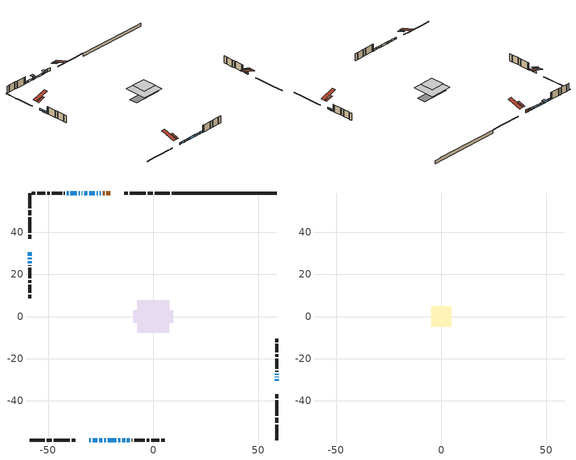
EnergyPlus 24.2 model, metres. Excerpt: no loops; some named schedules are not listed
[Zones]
conditioned space
 floor outside (Floor1 construction): -1.98,-1.98 -1.98,1.98 1.98,1.98 1.98,-1.98 z0.13
 floor outside (Floor2 construction): -0.96,-0.96 -0.96,0.96 0.96,0.96 0.96,-0.96 z0.13
 floor adiabatic (AdiabaticFloorConstruction): -7.62,-7.62 -7.62,7.62 7.62,7.62 7.62,-7.62 z2.57
 floor foundation (Slab1 construction): -9.57,-2.93 -9.57,2.93 9.57,2.93 9.57,-2.93 z-2.13
 wall outside (RimJoist1 construction): 7.85,58.76 0.67,58.76 / -58.76,-58.76 -51.59,-58.76 / -58.76,58.76 -58.76,51.59 / 58.76,-58.76 58.76,-51.59 z0.13:0.43
 wall outside (RimJoist2 construction): -0.26,58.76 -2.65,58.76 / -50.66,-58.76 -48.27,-58.76 / -58.76,50.66 -58.76,48.27 / 58.76,-50.66 58.76,-48.27 z0.13:0.43
 wall outside (RimJoist3 construction): -3.58,58.76 -11.18,58.76 / -47.34,-58.76 -39.74,-58.76 / -58.76,47.34 -58.76,39.74 / 58.76,-47.34 58.76,-39.74 z0.13:0.43
 wall outside (RimJoist4 construction): -12.11,58.76 -13.88,58.76 / -38.81,-58.76 -37.04,-58.76 / -58.76,38.81 -58.76,37.04 / 58.76,-38.81 58.76,-37.04 z0.13:0.43
 wall outside (AdiabaticWallConstruction 1): -20.41,58.76 -22.25,58.76 / -23.18,58.76 -23.98,58.76 z0.13:2.16
 wall outside (AdiabaticWallConstruction): -24.91,58.76 -25.45,58.76 / -33.84,58.76 -34.13,58.76 z0.13:1.02; -30.51,-58.76 -29.67,-58.76 / -28.75,-58.76 -26.58,-58.76 / -58.76,30.51 -58.76,28.99 / 58.76,-30.51 58.76,-29.92 / -26.37,58.76 -26.83,58.76 / -27.76,58.76 -30.42,58.76 / -31.34,58.76 -32.92,58.76 / -25.65,-58.76 -24.3,-58.76 / -23.37,-58.76 -22.65,-58.76 / -21.72,-58.76 -17.56,-58.76 / -16.63,-58.76 -15.65,-58.76 / -58.76,28.07 -58.76,27.23 / -58.76,26.31 -58.76,25.33 / -14.73,-58.76 -13.43,-58.76 / 58.76,-29 58.76,-28.6 / -12.5,-58.76 -11.17,-58.76 / 58.76,-27.68 58.76,-27.15 / -36.34,58.76 -39.39,58.76 / -40.32,58.76 -41.23,58.76 z0.13:1.35; -35.06,58.76 -35.41,58.76 z0.13:1.98
 wall outside (Wall1 construction): -42.16,58.76 -42.48,58.76 / -10.24,-58.76 -9.92,-58.76 / -58.76,24.4 -58.76,24.08 / 58.76,-26.22 58.76,-25.9 z0.13:5.01
 wall outside (Wall2 construction): -43.41,58.76 -48.31,58.76 / -8.99,-58.76 -4.09,-58.76 / -58.76,23.15 -58.76,18.25 / 58.76,-24.97 58.76,-20.07 z0.13:5.01
 wall outside (Wall3 construction): -49.24,58.76 -50.48,58.76 / -3.16,-58.76 -1.92,-58.76 / -58.76,17.32 -58.76,16.07 / 58.76,-19.14 58.76,-17.9 z0.13:5.01
 wall outside (Wall4 construction): -51.41,58.76 -55.31,58.76 / -0.99,-58.76 2.91,-58.76 / -58.76,15.15 -58.76,11.25 / 58.76,-16.97 58.76,-13.07 z0.13:5.01
 wall outside (Wall5 construction): -56.24,58.76 -57.83,58.76 / 3.84,-58.76 5.43,-58.76 / -58.76,10.32 -58.76,8.73 / 58.76,-12.14 58.76,-10.55 z0.13:5.01
 wall foundation (FoundationWall1 construction): 8.77,58.76,-2.13 8.77,58.76,0.13 53.76,58.76,0.13 53.76,58.76,-0.19 58.76,58.76,-0.19 58.76,58.76,-2.13
 window (WindowConstruction 17): -24.91,58.76 -25.45,58.76 z0.13:1.02
 window (WindowConstruction 4): -30.5,-58.76 -29.67,-58.76 z0.13:1.35
 window (WindowConstruction 5): -28.75,-58.76 -26.58,-58.76 z0.13:1.35
 window (WindowConstruction 6): -58.76,30.5 -58.76,28.99 z0.13:1.35
 window (WindowConstruction 7): 58.76,-30.5 58.76,-29.92 z0.13:1.35
 window (WindowConstruction 8): -26.38,58.76 -26.83,58.76 z0.13:1.35
 window (WindowConstruction 9): -27.76,58.76 -30.42,58.76 z0.13:1.35
 window (WindowConstruction 10): -31.34,58.76 -32.92,58.76 z0.13:1.35
 window (WindowConstruction 18): -33.85,58.76 -34.13,58.76 z0.13:1.02
 window (WindowConstruction 11): -25.65,-58.76 -24.3,-58.76 z0.13:1.35
 window (WindowConstruction 12): -23.37,-58.76 -22.65,-58.76 z0.13:1.35
 window (WindowConstruction 13): -21.72,-58.76 -17.56,-58.76 z0.13:1.35
 window (WindowConstruction 14): -16.63,-58.76 -15.65,-58.76 z0.13:1.35
 window (WindowConstruction 15): -58.76,28.07 -58.76,27.24 z0.13:1.35
 window (WindowConstruction 16): -58.76,26.31 -58.76,25.33 z0.13:1.35
 window (WindowConstruction 21): -14.73,-58.76 -13.43,-58.76 z0.13:1.35
 window (WindowConstruction 19): 58.76,-28.99 58.76,-28.6 z0.13:1.35
 window (WindowConstruction 20): -12.5,-58.76 -11.17,-58.76 z0.13:1.35
 window (WindowConstruction): 58.76,-27.68 58.76,-27.15 z0.13:1.35
 window (WindowConstruction 1): -35.06,58.76 -35.41,58.76 z0.13:1.98
 window (WindowConstruction 2): -36.34,58.76 -39.39,58.76 z0.13:1.35
 window (WindowConstruction 3): -40.32,58.76 -41.23,58.76 z0.13:1.35
 door (Door): -20.41,58.76 -22.25,58.76 z0.13:2.16
 door (Door 1): -23.18,58.76 -23.98,58.76 z0.13:2.16
 ceiling adiabatic (AdiabaticFloorConstruction): 7.62,-7.62 7.62,7.62 -7.62,7.62 -7.62,-7.62 z2.57
 roof outside (Roof2 construction): -19.48,58.76,5.01 -19.48,54.02,6.59 -18.23,54.02,6.59 -18.23,58.76,5.01; -31.43,-58.76,5.01 -31.43,-54.02,6.59 -32.68,-54.02,6.59 -32.68,-58.76,5.01; -58.76,31.43,5.01 -54.02,31.43,6.59 -54.02,32.68,6.59 -58.76,32.68,5.01; 58.76,-31.43,5.01 54.02,-31.43,6.59 54.02,-32.68,6.59 58.76,-32.68,5.01
attic - vented
 floor to conditioned space (Floor3 construction Reversed): -4.87,-4.87 -4.87,4.87 4.87,4.87 4.87,-4.87 z5.01
 roof outside (Roof1 construction): -17.3,58.76,5.01 -17.3,49.28,8.17 -14.81,49.28,8.17 -14.81,58.76,5.01; -33.61,-58.76,5.01 -33.61,-49.28,8.17 -36.11,-49.28,8.17 -36.11,-58.76,5.01; -58.76,33.61,5.01 -49.28,33.61,8.17 -49.28,36.11,8.17 -58.76,36.11,5.01; 58.76,-33.61,5.01 49.28,-33.61,8.17 49.28,-36.11,8.17 58.76,-36.11,5.01
shading: -26.21,58.76 -24.15,58.76 -24.15,60.28 -26.21,60.28 z1.78; -34.89,58.76 -33.09,58.76 -33.09,60.28 -34.89,60.28 z1.78; -36.17,58.76 -34.3,58.76 -34.3,60.28 -36.17,60.28 z2.74
[Building]
Building 1: Terrain=Suburbs
[Site:Location]
Erieau AUT_ON: Latitude {deg}=42.25; Longitude {deg}=-81.9; Time Zone {hr}=-5; Elevation {m}=178; Keep Site Location Information=Yes
[Site:GroundTemperature:Shallow]
5.2292, 3.30147, 3.1471, 4.0619, 7.73432, 11.3896, 14.5586, 16.5661, 16.7366, 15.1039, 12.0157, 8.47254
[Site:WaterMainsTemperature]
Calculation Method=Schedule; Temperature Schedule=mains temperature schedule
[Material] Roughness=Rough; Thermal Absorptance=0.9
Name | Thickness {m} | Conductivity {W/m-K} | Density {kg/m3} | Specific Heat {J/kg-K} | Solar Absorptance | Visible Absorptance
asphalt or fiberglass shingles | 0.00635 | 0.162714 | 1121.4 | 1465.45 | 0.4 | 0.4
ceiling loosefill ins | 0.169333 | 0.0480833 | 16.02 | 1046.75 | 0.7 | 0.7
ceiling stud and cavity | 0.1397 | 0.146649 | 65.682 | 1177.47 | 0.7 | 0.7
concrete 4.0 in. | 0.1016 | 1.803125 | 2242.8 | 837.4 | 0.7 | 0.7
concrete 8.0 in. | 0.2032 | 1.803125 | 2242.8 | 837.4 | 0.7 | 0.7
door material | 0.04445 | 0.053851 | 512.64 | 1214.23 | 0.7 | 0.7
exterior vertical ins | 0.0248431 | 0.029427 | 32.04 | 1214.23 | 0.7 | 0.7
floor covering | 0.0127 | 0.0433444 | 54.468 | 1339.84 | 0.6 | 0.6
floor rigid ins; rim joist rigid ins; roof rigid ins; wall rigid ins | 0.051816 | 0.029427 | 32.04 | 1214.23 | 0.7 | 0.7
floor rigid ins 1; wall rigid ins 1 | 0.512978 | 0.029427 | 32.04 | 1214.23 | 0.7 | 0.7
floor stud and cavity | 0.1397 | 0.0799615 | 92.3553 | 1139.71 | 0.7 | 0.7
floor stud and cavity 1 | 0.1397 | 0.0796404 | 92.3553 | 1139.71 | 0.7 | 0.7
floor stud and cavity 2 | 0.1397 | 1.75129 | 37.0049 | 1207.88 | 0.7 | 0.7
furniture material conditioned space 1 | 0.1524 | 0.115458 | 640.8 | 1214.23 | 0.6 | 0.6
gypsum board | 0.0127 | 0.160291 | 801 | 837.4 | 0.6 | 0.6
gypsum board 1 | 0.0127 | 0.160291 | 801 | 837.4 | 0.7 | 0.7
osb sheathing 0.5 in. | 0.0127 | 0.115458 | 512.64 | 1214.23 | 0.7 | 0.7
osb sheathing 0.75 in. | 0.01905 | 0.115458 | 512.64 | 1214.23 | 0.7 | 0.7
osb sheathing 2.0 in. | 0.0508 | 0.115458 | 512.64 | 1214.23 | 0.7 | 0.7
rim joist stud and cavity | 0.0508 | 0.0407728 | 125.044 | 1163.47 | 0.6 | 0.6
rim joist stud and cavity 1 | 0.0508 | 0.03503 | 125.044 | 1163.47 | 0.6 | 0.6
rim joist stud and cavity 2 | 0.0508 | 0.0347766 | 125.044 | 1163.47 | 0.6 | 0.6
rim joist stud and cavity 3 | 0.0508 | 0.0453203 | 125.044 | 1163.47 | 0.6 | 0.6
roof stud and cavity | 0.2032 | 0.652776 | 78.34581 | 1123.46 | 0.7 | 0.7
wall stud and cavity | 0.1397 | 0.307522 | 139.0536 | 1170.24 | 0.7 | 0.7
wall stud and cavity 1 | 0.1397 | 0.156179 | 139.0536 | 1170.24 | 0.7 | 0.7
wall stud and cavity 2 | 0.1397 | 0.343468 | 139.0536 | 1170.24 | 0.7 | 0.7
wall stud and cavity 3 | 0.1397 | 0.211572 | 139.0536 | 1170.24 | 0.7 | 0.7
wall stud and cavity 4 | 0.1397 | 0.177097 | 139.0536 | 1170.24 | 0.7 | 0.7
wall stud and cavity 5 | 0.0889 | 0.380278 | 52.3479 | 1209.89 | 0.7 | 0.7
wall stud and cavity 6 | 0.0889 | 0.391764 | 83.0341 | 1211.67 | 0.7 | 0.7
wood siding | 0.0254 | 0.102417 | 544.68 | 1172.36 | 0.4 | 0.4
wood siding 1; wood siding 2; wood siding 3 | 0.0254 | 0.102417 | 544.68 | 1172.36 | 0.7 | 0.7
[WindowMaterial:SimpleGlazingSystem]
Name | U-Factor {W/m2-K} | Solar Heat Gain Coefficient
WindowMaterial | 2.54318 | 0.58
WindowMaterial 1 | 3.28302 | 0.41
WindowMaterial 10 | 2.34445 | 0.66
WindowMaterial 11 | 3.30914 | 0.6
WindowMaterial 12 | 2.46198 | 0.61
WindowMaterial 13 | 3.30687 | 0.59
WindowMaterial 14 | 3.313113 | 0.5
WindowMaterial 15 | 2.992306 | 0.59
WindowMaterial 16 | 2.921331 | 0.67
WindowMaterial 17 | 2.96619 | 0.62
WindowMaterial 2 | 2.36318 | 0.65
WindowMaterial 3 | 2.572134 | 0.56
WindowMaterial 4 | 2.4864 | 0.6
WindowMaterial 5 | 2.969594 | 0.62
WindowMaterial 6 | 2.4194 | 0.63
WindowMaterial 7 | 2.53636 | 0.58
WindowMaterial 8 | 2.37284 | 0.65
WindowMaterial 9 | 2.430184 | 0.63
[Construction]
AdiabaticFloorConstruction: floor stud and cavity 2, floor rigid ins 1, osb sheathing 0.75 in., floor covering
AdiabaticWallConstruction: wood siding 2, wall rigid ins 1, wall stud and cavity 5, gypsum board
AdiabaticWallConstruction 1: wood siding 3, wall rigid ins 1, wall stud and cavity 5, gypsum board
Door; Door 1: door material
Floor1 construction: floor stud and cavity, floor rigid ins, osb sheathing 0.75 in., floor covering
Floor2 construction: floor stud and cavity 1, floor rigid ins, osb sheathing 0.75 in., floor covering
Floor3 construction Reversed: gypsum board, ceiling stud and cavity, ceiling loosefill ins
FoundationWall1 construction: concrete 8.0 in., gypsum board 1
furniture construction conditioned space 1: furniture material conditioned space 1
PartitionWallConstruction: gypsum board, wall stud and cavity 6, gypsum board
RimJoist1 construction: wood siding 1, rim joist rigid ins, osb sheathing 2.0 in., rim joist stud and cavity
RimJoist2 construction: wood siding 1, rim joist rigid ins, osb sheathing 2.0 in., rim joist stud and cavity 1
RimJoist3 construction: wood siding 1, rim joist rigid ins, osb sheathing 2.0 in., rim joist stud and cavity 2
RimJoist4 construction: wood siding 1, rim joist rigid ins, osb sheathing 2.0 in., rim joist stud and cavity 3
Roof1 construction: asphalt or fiberglass shingles
Roof2 construction: asphalt or fiberglass shingles, roof rigid ins, osb sheathing 0.75 in., roof stud and cavity, gypsum board
Slab1 construction: concrete 4.0 in.
Wall1 construction: wood siding, wall rigid ins, osb sheathing 0.5 in., wall stud and cavity, gypsum board
Wall2 construction: wood siding, wall rigid ins, osb sheathing 0.5 in., wall stud and cavity 1, gypsum board
Wall3 construction: wood siding, wall rigid ins, osb sheathing 0.5 in., wall stud and cavity 2, gypsum board
Wall4 construction: wood siding, wall rigid ins, osb sheathing 0.5 in., wall stud and cavity 3, gypsum board
Wall5 construction: wood siding, wall rigid ins, osb sheathing 0.5 in., wall stud and cavity 4, gypsum board
WindowConstruction; WindowConstruction 10: WindowMaterial
WindowConstruction 1: WindowMaterial 1
WindowConstruction 11: WindowMaterial 9
WindowConstruction 12; WindowConstruction 5: WindowMaterial 5
WindowConstruction 13: WindowMaterial 10
WindowConstruction 14: WindowMaterial 11
WindowConstruction 15; WindowConstruction 4: WindowMaterial 4
WindowConstruction 16: WindowMaterial 12
WindowConstruction 17: WindowMaterial 13
WindowConstruction 18: WindowMaterial 14
WindowConstruction 19: WindowMaterial 15
WindowConstruction 2: WindowMaterial 2
WindowConstruction 20: WindowMaterial 16
WindowConstruction 21: WindowMaterial 17
WindowConstruction 3; WindowConstruction 8: WindowMaterial 3
WindowConstruction 6: WindowMaterial 6
WindowConstruction 7: WindowMaterial 7
WindowConstruction 9: WindowMaterial 8
[Zone] Multiplier=1; Part of Total Floor Area=Yes
Name | Volume {m3}
attic - vented | 48.5937
conditioned space | 912.9
[Space]
Name | Zone | Volume {m3}
attic - vented 1 | attic - vented | 48.5937
conditioned space 1 | conditioned space | 912.9
[ZoneInfiltration:EffectiveLeakageArea]
infil attic - vented 1: Zone or Space=attic - vented 1; Schedule=Always On Discrete; Effective Air Leakage Area {cm2}=4547.04; Stack Coefficient=0.000219739; Wind Coefficient=1.00155e-05
[ZoneMixing]
whole house fan mix: Zone or Space=attic - vented; Schedule=Always On Continuous; Design Flow Rate Calculation Method=Flow/Zone; Design Flow Rate {m3/s}=0; Source Zone or Space=conditioned space
[SurfaceProperty:ExposedFoundationPerimeter]
Slab1: Exposed Perimeter Calculation Method=TotalExposedPerimeter; Total Exposed Perimeter {m}=49.987
[InternalMass] Zone or ZoneList=conditioned space; Space or SpaceList=conditioned space 1
Name | Construction | Surface Area {m2}
furniture mass conditioned space 1 | furniture construction conditioned space 1 | 145.372
partition wall mass | PartitionWallConstruction | 363.43
[Lights]
interior lighting: Zone or ZoneList or Space or SpaceList=conditioned space 1; Schedule=interior lighting schedule; Design Level Calculation Method=LightingLevel; Lighting Level {W}=343.2; Return Air Fraction=0; Fraction Radiant=0.6; Fraction Visible=0.2; Fraction Replaceable=1
[People]
occupants: Zone or ZoneList or Space or SpaceList=conditioned space 1; Number of People Schedule=occupants schedule; Number of People Calculation Method=People; Number of People=3; Fraction Radiant=0.314171; Sensible Heat Fraction=0.56303; Activity Level Schedule=occupants activity schedule; Carbon Dioxide Generation Rate {m3/s-W}=0; Enable ASHRAE 55 Comfort Warnings=No; Mean Radiant Temperature Calculation Type=EnclosureAveraged
[ElectricEquipment] Zone or ZoneList or Space or SpaceList=conditioned space 1; Design Level Calculation Method=EquipmentLevel
Name | Schedule | Design Level {W} | Fraction Latent | Fraction Radiant | Fraction Lost
clothes dryer | clothes dryer schedule | 140.772 | 0.015 | 0.081 | 0.85
clothes washer | clothes washer schedule | 32.1985 | 0.03 | 0.162 | 0.7
cooking range | cooking range schedule | 215.147 | 0.08 | 0.432 | 0.2
dishwasher | dishwasher schedule | 66.8632 | 0.3 | 0.18 | 0.4
fridge | fridge schedule | 72.9452 | 0 | 0.6 | 0
mech vent bath fan 0 | mech vent bath fan 0 schedule | 50.2 | 0 | 0 | 1
mech vent bath fan 1 | mech vent bath fan 1 schedule | 50.2 | 0 | 0 | 1
mech vent house fan | mech vent house fan schedule | 0 | 0 | 0 | 1
mech vent house fan cfis | mech vent house fan cfis schedule | 0 | 0 | 0 | 0
mech vent range fan 0 | mech vent range fan 0 schedule | 57 | 0 | 0 | 1
misc plug loads | misc plug loads schedule | 494.7 | 0.045 | 0.513 | 0.1
whole house fan | Always On Discrete | 0 | 0 | 0 | 1
[OtherEquipment] Zone or ZoneList or Space or SpaceList=conditioned space 1; Design Level Calculation Method=EquipmentLevel
Name | Fuel Type | Schedule | Design Level {W} | Fraction Latent | Fraction Radiant | Fraction Lost
clothes dryer 1 | Electricity | clothes dryer schedule | 0 | 0.015 | 0.081 | 0.85
cooking range 1 | Electricity | cooking range schedule | 0 | 0.08 | 0.432 | 0.2
general water use latent | None | general water use schedule | 62.594 | 1 | 0 | 0
general water use sensible | None | general water use schedule | -61.6891 | 0 | 0.6 | 0
mech vent house fan latent load | None | Always On Discrete | 0 | 1 | 0 | 0
mech vent house fan sensible load | None | Always On Discrete | 0 | 0 | 0 | 0
water heater energy adjustment1 | NaturalGas | Always On Discrete | 0.01 | 0 | 0 | 1
[ZoneInfiltration:DesignFlowRate] Zone or ZoneList or Space or SpaceList=conditioned space 1; Schedule=Always On Discrete; Design Flow Rate Calculation Method=Flow/Zone; Design Flow Rate {m3/s}=0
infil flow; natural vent flow; whole house fan flow
[Foundation:Kiva]
Foundation Kiva 1: Initial Indoor Air Temperature {C}=18; Wall Height Above Grade {m}=0.129997; Wall Depth Below Slab {m}=0.2032; Custom Block Material Name 1=exterior vertical ins; Custom Block Depth 1 {m}=2.26; Custom Block X Position 1 {m}=0.2159; Custom Block Z Position 1 {m}=0
[Foundation:Kiva:Settings]
Soil Conductivity {W/m-K}=0.849921; Soil Density {kg/m3}=1842.3; Soil Specific Heat {J/kg-K}=418.7; Ground Solar Absorptivity=0.9; Ground Thermal Absorptivity=0.9; Ground Surface Roughness {m}=0.03; Far-Field Width {m}=40; Deep-Ground Boundary Condition=ZeroFlux; Deep-Ground Depth {m}=40; Minimum Cell Dimension {m}=0.2; Maximum Cell Growth Coefficient=3; Simulation Timestep=Timestep
[Exterior:Lights]
exterior lighting: Schedule=exterior lighting schedule; Design Level {W}=75.6
[Schedule:Constant]
Name | Hourly Value
Always On Continuous; mech vent house fan schedule; mech vent house fan cfis schedule; Always On Discrete | 1
occupants activity schedule | 117.228
fridge schedule | 0
[Schedule:Week:Daily]
interior lighting schedule Week Rule - Jan1-Jan27: interior lighting schedule day, interior lighting schedule day, interior lighting schedule day, interior lighting schedule day, interior lighting schedule day, interior lighting schedule day, interior lighting schedule day, interior lighting schedule default day, interior lighting schedule default day, interior lighting schedule default day, interior lighting schedule default day, interior lighting schedule default day
interior lighting schedule Week Rule - Jan28-Feb3: interior lighting schedule day, interior lighting schedule day, interior lighting schedule day, interior lighting schedule day, interior lighting schedule day 1, interior lighting schedule day 1, interior lighting schedule day 1, interior lighting schedule default day, interior lighting schedule default day, interior lighting schedule default day, interior lighting schedule default day, interior lighting schedule default day
interior lighting schedule Week Rule - Feb4-Feb24: interior lighting schedule day 1, interior lighting schedule day 1, interior lighting schedule day 1, interior lighting schedule day 1, interior lighting schedule day 1, interior lighting schedule day 1, interior lighting schedule day 1, interior lighting schedule default day, interior lighting schedule default day, interior lighting schedule default day, interior lighting schedule default day, interior lighting schedule default day
interior lighting schedule Week Rule - Feb25-Mar3: interior lighting schedule day 1, interior lighting schedule day 1, interior lighting schedule day 1, interior lighting schedule day 1, interior lighting schedule day 2, interior lighting schedule day 2, interior lighting schedule day 2, interior lighting schedule default day, interior lighting schedule default day, interior lighting schedule default day, interior lighting schedule default day, interior lighting schedule default day
interior lighting schedule Week Rule - Mar4-Mar31: interior lighting schedule day 2, interior lighting schedule day 2, interior lighting schedule day 2, interior lighting schedule day 2, interior lighting schedule day 2, interior lighting schedule day 2, interior lighting schedule day 2, interior lighting schedule default day, interior lighting schedule default day, interior lighting schedule default day, interior lighting schedule default day, interior lighting schedule default day
interior lighting schedule Week Rule - Apr1-Apr28: interior lighting schedule day 3, interior lighting schedule day 3, interior lighting schedule day 3, interior lighting schedule day 3, interior lighting schedule day 3, interior lighting schedule day 3, interior lighting schedule day 3, interior lighting schedule default day, interior lighting schedule default day, interior lighting schedule default day, interior lighting schedule default day, interior lighting schedule default day
interior lighting schedule Week Rule - Apr29-May5: interior lighting schedule day 3, interior lighting schedule day 3, interior lighting schedule day 4, interior lighting schedule day 4, interior lighting schedule day 4, interior lighting schedule day 4, interior lighting schedule day 4, interior lighting schedule default day, interior lighting schedule default day, interior lighting schedule default day, interior lighting schedule default day, interior lighting schedule default day
interior lighting schedule Week Rule - May6-May26: interior lighting schedule day 4, interior lighting schedule day 4, interior lighting schedule day 4, interior lighting schedule day 4, interior lighting schedule day 4, interior lighting schedule day 4, interior lighting schedule day 4, interior lighting schedule default day, interior lighting schedule default day, interior lighting schedule default day, interior lighting schedule default day, interior lighting schedule default day
interior lighting schedule Week Rule - May27-Jun2: interior lighting schedule day 4, interior lighting schedule day 4, interior lighting schedule day 4, interior lighting schedule day 4, interior lighting schedule day 4, interior lighting schedule day 5, interior lighting schedule day 5, interior lighting schedule default day, interior lighting schedule default day, interior lighting schedule default day, interior lighting schedule default day, interior lighting schedule default day
interior lighting schedule Week Rule - Jun3-Jun30: interior lighting schedule day 5, interior lighting schedule day 5, interior lighting schedule day 5, interior lighting schedule day 5, interior lighting schedule day 5, interior lighting schedule day 5, interior lighting schedule day 5, interior lighting schedule default day, interior lighting schedule default day, interior lighting schedule default day, interior lighting schedule default day, interior lighting schedule default day
interior lighting schedule Week Rule - Jul1-Jul28: interior lighting schedule day 6, interior lighting schedule day 6, interior lighting schedule day 6, interior lighting schedule day 6, interior lighting schedule day 6, interior lighting schedule day 6, interior lighting schedule day 6, interior lighting schedule default day, interior lighting schedule default day, interior lighting schedule default day, interior lighting schedule default day, interior lighting schedule default day
interior lighting schedule Week Rule - Jul29-Aug4: interior lighting schedule day 6, interior lighting schedule day 6, interior lighting schedule day 6, interior lighting schedule day 7, interior lighting schedule day 7, interior lighting schedule day 7, interior lighting schedule day 7, interior lighting schedule default day, interior lighting schedule default day, interior lighting schedule default day, interior lighting schedule default day, interior lighting schedule default day
interior lighting schedule Week Rule - Aug5-Aug25: interior lighting schedule day 7, interior lighting schedule day 7, interior lighting schedule day 7, interior lighting schedule day 7, interior lighting schedule day 7, interior lighting schedule day 7, interior lighting schedule day 7, interior lighting schedule default day, interior lighting schedule default day, interior lighting schedule default day, interior lighting schedule default day, interior lighting schedule default day
interior lighting schedule Week Rule - Aug26-Sep1: interior lighting schedule day 7, interior lighting schedule day 7, interior lighting schedule day 7, interior lighting schedule day 7, interior lighting schedule day 7, interior lighting schedule day 7, interior lighting schedule day 8, interior lighting schedule default day, interior lighting schedule default day, interior lighting schedule default day, interior lighting schedule default day, interior lighting schedule default day
interior lighting schedule Week Rule - Sep2-Sep29: interior lighting schedule day 8, interior lighting schedule day 8, interior lighting schedule day 8, interior lighting schedule day 8, interior lighting schedule day 8, interior lighting schedule day 8, interior lighting schedule day 8, interior lighting schedule default day, interior lighting schedule default day, interior lighting schedule default day, interior lighting schedule default day, interior lighting schedule default day
interior lighting schedule Week Rule - Sep30-Oct6: interior lighting schedule day 8, interior lighting schedule day 9, interior lighting schedule day 9, interior lighting schedule day 9, interior lighting schedule day 9, interior lighting schedule day 9, interior lighting schedule day 9, interior lighting schedule default day, interior lighting schedule default day, interior lighting schedule default day, interior lighting schedule default day, interior lighting schedule default day
interior lighting schedule Week Rule - Oct7-Oct27: interior lighting schedule day 9, interior lighting schedule day 9, interior lighting schedule day 9, interior lighting schedule day 9, interior lighting schedule day 9, interior lighting schedule day 9, interior lighting schedule day 9, interior lighting schedule default day, interior lighting schedule default day, interior lighting schedule default day, interior lighting schedule default day, interior lighting schedule default day
interior lighting schedule Week Rule - Oct28-Nov3: interior lighting schedule day 9, interior lighting schedule day 9, interior lighting schedule day 9, interior lighting schedule day 9, interior lighting schedule day 10, interior lighting schedule day 10, interior lighting schedule day 10, interior lighting schedule default day, interior lighting schedule default day, interior lighting schedule default day, interior lighting schedule default day, interior lighting schedule default day
interior lighting schedule Week Rule - Nov4-Nov24: interior lighting schedule day 10, interior lighting schedule day 10, interior lighting schedule day 10, interior lighting schedule day 10, interior lighting schedule day 10, interior lighting schedule day 10, interior lighting schedule day 10, interior lighting schedule default day, interior lighting schedule default day, interior lighting schedule default day, interior lighting schedule default day, interior lighting schedule default day
interior lighting schedule Week Rule - Nov25-Dec1: interior lighting schedule day 10, interior lighting schedule day 10, interior lighting schedule day 10, interior lighting schedule day 10, interior lighting schedule day 10, interior lighting schedule day 10, interior lighting schedule day 11, interior lighting schedule default day, interior lighting schedule default day, interior lighting schedule default day, interior lighting schedule default day, interior lighting schedule default day
interior lighting schedule Week Rule - Dec2-Dec31: interior lighting schedule day 11, interior lighting schedule day 11, interior lighting schedule day 11, interior lighting schedule day 11, interior lighting schedule day 11, interior lighting schedule day 11, interior lighting schedule day 11, interior lighting schedule default day, interior lighting schedule default day, interior lighting schedule default day, interior lighting schedule default day, interior lighting schedule default day
occupants schedule Week Rule - Jan1-Dec31: occupants schedule day, occupants schedule day, occupants schedule day, occupants schedule day, occupants schedule day, occupants schedule day, occupants schedule day, occupants schedule default day, occupants schedule default day, occupants schedule default day, occupants schedule default day, occupants schedule default day
clothes dryer schedule Week Rule - Jan1-Dec31: clothes dryer schedule day, clothes dryer schedule day, clothes dryer schedule day, clothes dryer schedule day, clothes dryer schedule day, clothes dryer schedule day, clothes dryer schedule day, clothes dryer schedule default day, clothes dryer schedule default day, clothes dryer schedule default day, clothes dryer schedule default day, clothes dryer schedule default day
clothes washer schedule Week Rule - Jan1-Dec31: clothes washer schedule day, clothes washer schedule day, clothes washer schedule day, clothes washer schedule day, clothes washer schedule day, clothes washer schedule day, clothes washer schedule day, clothes washer schedule default day, clothes washer schedule default day, clothes washer schedule default day, clothes washer schedule default day, clothes washer schedule default day
cooking range schedule Week Rule - Jan1-Dec31: cooking range schedule day, cooking range schedule day, cooking range schedule day, cooking range schedule day, cooking range schedule day, cooking range schedule day, cooking range schedule day, cooking range schedule default day, cooking range schedule default day, cooking range schedule default day, cooking range schedule default day, cooking range schedule default day
dishwasher schedule Week Rule - Jan1-Dec31: dishwasher schedule day, dishwasher schedule day, dishwasher schedule day, dishwasher schedule day, dishwasher schedule day, dishwasher schedule day, dishwasher schedule day, dishwasher schedule default day, dishwasher schedule default day, dishwasher schedule default day, dishwasher schedule default day, dishwasher schedule default day
mech vent bath fan 0 schedule Week Rule - Jan1-Dec31: mech vent bath fan 0 schedule day, mech vent bath fan 0 schedule day, mech vent bath fan 0 schedule day, mech vent bath fan 0 schedule day, mech vent bath fan 0 schedule day, mech vent bath fan 0 schedule day, mech vent bath fan 0 schedule day, mech vent bath fan 0 schedule default day, mech vent bath fan 0 schedule default day, mech vent bath fan 0 schedule default day, mech vent bath fan 0 schedule default day, mech vent bath fan 0 schedule default day
mech vent bath fan 1 schedule Week Rule - Jan1-Dec31: mech vent bath fan 1 schedule day, mech vent bath fan 1 schedule day, mech vent bath fan 1 schedule day, mech vent bath fan 1 schedule day, mech vent bath fan 1 schedule day, mech vent bath fan 1 schedule day, mech vent bath fan 1 schedule day, mech vent bath fan 1 schedule default day, mech vent bath fan 1 schedule default day, mech vent bath fan 1 schedule default day, mech vent bath fan 1 schedule default day, mech vent bath fan 1 schedule default day
mech vent range fan 0 schedule Week Rule - Jan1-Dec31: mech vent range fan 0 schedule day, mech vent range fan 0 schedule day, mech vent range fan 0 schedule day, mech vent range fan 0 schedule day, mech vent range fan 0 schedule day, mech vent range fan 0 schedule day, mech vent range fan 0 schedule day, mech vent range fan 0 schedule default day, mech vent range fan 0 schedule default day, mech vent range fan 0 schedule default day, mech vent range fan 0 schedule default day, mech vent range fan 0 schedule default day
misc plug loads schedule Week Rule - Jan1-Dec31: misc plug loads schedule day, misc plug loads schedule day, misc plug loads schedule day, misc plug loads schedule day, misc plug loads schedule day, misc plug loads schedule day, misc plug loads schedule day, misc plug loads schedule default day, misc plug loads schedule default day, misc plug loads schedule default day, misc plug loads schedule default day, misc plug loads schedule default day
general water use schedule Week Rule - Jan1-Dec31: general water use schedule day, general water use schedule day, general water use schedule day, general water use schedule day, general water use schedule day, general water use schedule day, general water use schedule day, general water use schedule default day, general water use schedule default day, general water use schedule default day, general water use schedule default day, general water use schedule default day
exterior lighting schedule Week Rule - Jan1-Jan27: exterior lighting schedule day, exterior lighting schedule day, exterior lighting schedule day, exterior lighting schedule day, exterior lighting schedule day, exterior lighting schedule day, exterior lighting schedule day, exterior lighting schedule default day, exterior lighting schedule default day, exterior lighting schedule default day, exterior lighting schedule default day, exterior lighting schedule default day
exterior lighting schedule Week Rule - Jan28-Feb3: exterior lighting schedule day, exterior lighting schedule day, exterior lighting schedule day, exterior lighting schedule day, exterior lighting schedule day 1, exterior lighting schedule day 1, exterior lighting schedule day 1, exterior lighting schedule default day, exterior lighting schedule default day, exterior lighting schedule default day, exterior lighting schedule default day, exterior lighting schedule default day
exterior lighting schedule Week Rule - Feb4-Feb24: exterior lighting schedule day 1, exterior lighting schedule day 1, exterior lighting schedule day 1, exterior lighting schedule day 1, exterior lighting schedule day 1, exterior lighting schedule day 1, exterior lighting schedule day 1, exterior lighting schedule default day, exterior lighting schedule default day, exterior lighting schedule default day, exterior lighting schedule default day, exterior lighting schedule default day
exterior lighting schedule Week Rule - Feb25-Mar3: exterior lighting schedule day 1, exterior lighting schedule day 1, exterior lighting schedule day 1, exterior lighting schedule day 1, exterior lighting schedule day 2, exterior lighting schedule day 2, exterior lighting schedule day 2, exterior lighting schedule default day, exterior lighting schedule default day, exterior lighting schedule default day, exterior lighting schedule default day, exterior lighting schedule default day
exterior lighting schedule Week Rule - Mar4-Mar31: exterior lighting schedule day 2, exterior lighting schedule day 2, exterior lighting schedule day 2, exterior lighting schedule day 2, exterior lighting schedule day 2, exterior lighting schedule day 2, exterior lighting schedule day 2, exterior lighting schedule default day, exterior lighting schedule default day, exterior lighting schedule default day, exterior lighting schedule default day, exterior lighting schedule default day
[Schedule:Year]
interior lighting schedule: interior lighting schedule Week Rule - Jan1-Jan27, 1, 1, 1, 27, interior lighting schedule Week Rule - Jan28-Feb3, 1, 28, 2, 3, interior lighting schedule Week Rule - Feb4-Feb24, 2, 4, 2, 24, interior lighting schedule Week Rule - Feb25-Mar3, 2, 25, 3, 3, interior lighting schedule Week Rule - Mar4-Mar31, 3, 4, 3, 31, interior lighting schedule Week Rule - Apr1-Apr28, 4, 1, 4, 28, interior lighting schedule Week Rule - Apr29-May5, 4, 29, 5, 5, interior lighting schedule Week Rule - May6-May26, 5, 6, 5, 26, interior lighting schedule Week Rule - May27-Jun2, 5, 27, 6, 2, interior lighting schedule Week Rule - Jun3-Jun30, 6, 3, 6, 30, interior lighting schedule Week Rule - Jul1-Jul28, 7, 1, 7, 28, interior lighting schedule Week Rule - Jul29-Aug4, 7, 29, 8, 4, interior lighting schedule Week Rule - Aug5-Aug25, 8, 5, 8, 25, interior lighting schedule Week Rule - Aug26-Sep1, 8, 26, 9, 1, interior lighting schedule Week Rule - Sep2-Sep29, 9, 2, 9, 29, interior lighting schedule Week Rule - Sep30-Oct6, 9, 30, 10, 6, interior lighting schedule Week Rule - Oct7-Oct27, 10, 7, 10, 27, interior lighting schedule Week Rule - Oct28-Nov3, 10, 28, 11, 3, interior lighting schedule Week Rule - Nov4-Nov24, 11, 4, 11, 24, interior lighting schedule Week Rule - Nov25-Dec1, 11, 25, 12, 1, interior lighting schedule Week Rule - Dec2-Dec31, 12, 2, 12, 31
occupants schedule: occupants schedule Week Rule - Jan1-Dec31, 1, 1, 12, 31
clothes dryer schedule: clothes dryer schedule Week Rule - Jan1-Dec31, 1, 1, 12, 31
clothes washer schedule: clothes washer schedule Week Rule - Jan1-Dec31, 1, 1, 12, 31
cooking range schedule: cooking range schedule Week Rule - Jan1-Dec31, 1, 1, 12, 31
dishwasher schedule: dishwasher schedule Week Rule - Jan1-Dec31, 1, 1, 12, 31
mech vent bath fan 0 schedule: mech vent bath fan 0 schedule Week Rule - Jan1-Dec31, 1, 1, 12, 31
mech vent bath fan 1 schedule: mech vent bath fan 1 schedule Week Rule - Jan1-Dec31, 1, 1, 12, 31
mech vent range fan 0 schedule: mech vent range fan 0 schedule Week Rule - Jan1-Dec31, 1, 1, 12, 31
misc plug loads schedule: misc plug loads schedule Week Rule - Jan1-Dec31, 1, 1, 12, 31
general water use schedule: general water use schedule Week Rule - Jan1-Dec31, 1, 1, 12, 31
exterior lighting schedule: exterior lighting schedule Week Rule - Jan1-Jan27, 1, 1, 1, 27, exterior lighting schedule Week Rule - Jan28-Feb3, 1, 28, 2, 3, exterior lighting schedule Week Rule - Feb4-Feb24, 2, 4, 2, 24, exterior lighting schedule Week Rule - Feb25-Mar3, 2, 25, 3, 3, exterior lighting schedule Week Rule - Mar4-Mar31, 3, 4, 3, 31, exterior lighting schedule Week Rule - Apr1-Apr28, 4, 1, 4, 28, exterior lighting schedule Week Rule - Apr29-May5, 4, 29, 5, 5, exterior lighting schedule Week Rule - May6-May26, 5, 6, 5, 26, exterior lighting schedule Week Rule - May27-Jun2, 5, 27, 6, 2, exterior lighting schedule Week Rule - Jun3-Jun30, 6, 3, 6, 30, exterior lighting schedule Week Rule - Jul1-Jul28, 7, 1, 7, 28, exterior lighting schedule Week Rule - Jul29-Aug4, 7, 29, 8, 4, exterior lighting schedule Week Rule - Aug5-Aug25, 8, 5, 8, 25, exterior lighting schedule Week Rule - Aug26-Sep1, 8, 26, 9, 1, exterior lighting schedule Week Rule - Sep2-Sep29, 9, 2, 9, 29, exterior lighting schedule Week Rule - Sep30-Oct6, 9, 30, 10, 6, exterior lighting schedule Week Rule - Oct7-Oct27, 10, 7, 10, 27, exterior lighting schedule Week Rule - Oct28-Nov3, 10, 28, 11, 3, exterior lighting schedule Week Rule - Nov4-Nov24, 11, 4, 11, 24, exterior lighting schedule Week Rule - Nov25-Dec1, 11, 25, 12, 1, exterior lighting schedule Week Rule - Dec2-Dec31, 12, 2, 12, 31
[Schedule:Compact]
mains temperature schedule: Through: 01/01, For: AllDays, Until: 24:00, 8.89333, Through: 01/02, For: AllDays, Until: 24:00, 8.82722, Through: 01/03, For: AllDays, Until: 24:00, 8.76167, Through: 01/04, For: AllDays, Until: 24:00, 8.69778, Through: 01/05, For: AllDays, Until: 24:00, 8.635, Through: 01/06, For: AllDays, Until: 24:00, 8.57333, Through: 01/07, For: AllDays, Until: 24:00, 8.51333, Through: 01/08, For: AllDays, Until: 24:00, 8.455, Through: 01/09, For: AllDays, Until: 24:00, 8.39778, Through: 01/10, For: AllDays, Until: 24:00, 8.34167, Through: 01/11, For: AllDays, Until: 24:00, 8.28722, Through: 01/12, For: AllDays, Until: 24:00, 8.23444, Through: 01/13, For: AllDays, Until: 24:00, 8.18278, Through: 01/14, For: AllDays, Until: 24:00, 8.13222, Through: 01/15, For: AllDays, Until: 24:00, 8.08389, Through: 01/16, For: AllDays, Until: 24:00, 8.03667, Through: 01/17, For: AllDays, Until: 24:00, 7.99111, Through: 01/18, For: AllDays, Until: 24:00, 7.94667, Through: 01/19, For: AllDays, Until: 24:00, 7.90389, Through: 01/20, For: AllDays, Until: 24:00, 7.86278, Through: 01/21, For: AllDays, Until: 24:00, 7.82333, Through: 01/22, For: AllDays, Until: 24:00, 7.78556, Through: 01/23, For: AllDays, Until: 24:00, 7.74889, Through: 01/24, For: AllDays, Until: 24:00, 7.71444, Through: 01/25, For: AllDays, Until: 24:00, 7.68111, Through: 01/26, For: AllDays, Until: 24:00, 7.64944, Through: 01/27, For: AllDays, Until: 24:00, 7.61944, Through: 01/28, For: AllDays, Until: 24:00, 7.59111, Through: 01/29, For: AllDays, Until: 24:00, 7.56444, Through: 01/30, For: AllDays, Until: 24:00, 7.53944, Through: 01/31, For: AllDays, Until: 24:00, 7.51611, Through: 02/01, For: AllDays, Until: 24:00, 7.49444, Through: 02/02, For: AllDays, Until: 24:00, 7.47389, Through: 02/03, For: AllDays, Until: 24:00, 7.45556, Through: 02/04, For: AllDays, Until: 24:00, 7.43889, Through: 02/05, For: AllDays, Until: 24:00, 7.42389, Through: 02/06, For: AllDays, Until: 24:00, 7.41056, Through: 02/07, For: AllDays, Until: 24:00, 7.39889, Through: 02/08, For: AllDays, Until: 24:00, 7.38833, Through: 02/09, For: AllDays, Until: 24:00, 7.38, Through: 02/10, For: AllDays, Until: 24:00, 7.37389, Through: 02/11, For: AllDays, Until: 24:00, 7.36889, Through: 02/12, For: AllDays, Until: 24:00, 7.36556, Through: 02/13, For: AllDays, Until: 24:00, 7.36389, Through: 02/14, For: AllDays, Until: 24:00, 7.36389, Through: 02/15, For: AllDays, Until: 24:00, 7.36611, Through: 02/16, For: AllDays, Until: 24:00, 7.36944, Through: 02/17, For: AllDays, Until: 24:00, 7.375, Through: 02/18, For: AllDays, Until: 24:00, 7.38167, Through: 02/19, For: AllDays, Until: 24:00, 7.39056, Through: 02/20, For: AllDays, Until: 24:00, 7.40056, Through: 02/21, For: AllDays, Until: 24:00, 7.41278, Through: 02/22, For: AllDays, Until: 24:00, 7.42667, Through: 02/23, For: AllDays, Until: 24:00, 7.44222, Through: 02/24, For: AllDays, Until: 24:00, 7.45889, Through: 02/25, For: AllDays, Until: 24:00, 7.47778, Through: 02/26, For: AllDays, Until: 24:00, 7.49833, Through: 02/27, For: AllDays, Until: 24:00, 7.52056, Through: 02/28, For: AllDays, Until: 24:00, 7.54444, Through: 03/01, For: AllDays, Until: 24:00, 7.56944, Through: 03/02, For: AllDays, Until: 24:00, 7.59667, Through: 03/03, For: AllDays, Until: 24:00, 7.62556, Through: 03/04, For: AllDays, Until: 24:00, 7.65556, Through: 03/05, For: AllDays, Until: 24:00, 7.68778, Through: 03/06, For: AllDays, Until: 24:00, 7.72111, Through: 03/07, For: AllDays, Until: 24:00, 7.75611, Through: 03/08, For: AllDays, Until: 24:00, 7.79278, Through: 03/09, For: AllDays, Until: 24:00, 7.83111, Through: 03/10, For: AllDays, Until: 24:00, 7.87111, Through: 03/11, For: AllDays, Until: 24:00, 7.91222, Through: 03/12, For: AllDays, Until: 24:00, 7.95556, Through: 03/13, For: AllDays, Until: 24:00, 8, Through: 03/14, For: AllDays, Until: 24:00, 8.04556, Through: 03/15, For: AllDays, Until: 24:00, 8.09333, Through: 03/16, For: AllDays, Until: 24:00, 8.14222, Through: 03/17, For: AllDays, Until: 24:00, 8.19278, Through: 03/18, For: AllDays, Until: 24:00, 8.24444, Through: 03/19, For: AllDays, Until: 24:00, 8.29778, Through: 03/20, For: AllDays, Until: 24:00, 8.35278, Through: 03/21, For: AllDays, Until: 24:00, 8.40889, Through: 03/22, For: AllDays, Until: 24:00, 8.46611, Through: 03/23, For: AllDays, Until: 24:00, 8.52556, Through: 03/24, For: AllDays, Until: 24:00, 8.58556, Through: 03/25, For: AllDays, Until: 24:00, 8.64722, Through: 03/26, For: AllDays, Until: 24:00, 8.71, Through: 03/27, For: AllDays, Until: 24:00, 8.77444, Through: 03/28, For: AllDays, Until: 24:00, 8.84, Through: 03/29, For: AllDays, Until: 24:00, 8.90667, Through: 03/30, For: AllDays, Until: 24:00, 8.975, Through: 03/31, For: AllDays, Until: 24:00, 9.04389, Through: 04/01, For: AllDays, Until: 24:00, 9.11444, Through: 04/02, For: AllDays, Until: 24:00, 9.18611, Through: 04/03, For: AllDays, Until: 24:00, 9.25889, Through: 04/04, For: AllDays, Until: 24:00, 9.33278, Through: 04/05, For: AllDays, Until: 24:00, 9.40833, Through: 04/06, For: AllDays, Until: 24:00, 9.48444, Through: 04/07, For: AllDays, Until: 24:00, 9.56167, Through: 04/08, For: AllDays, Until: 24:00, 9.64, Through: 04/09, For: AllDays, Until: 24:00, 9.71889, Through: 04/10, For: AllDays, Until: 24:00, 9.79944, Through: 04/11, For: AllDays, Until: 24:00, 9.88056, Through: 04/12, For: AllDays, Until: 24:00, 9.96333, Through: 04/13, For: AllDays, Until: 24:00, 10.0461, Through: 04/14, For: AllDays, Until: 24:00, 10.1306, Through: 04/15, For: AllDays, Until: 24:00, 10.2156, Through: 04/16, For: AllDays, Until: 24:00, 10.3011, Through: 04/17, For: AllDays, Until: 24:00, 10.3878, Through: 04/18, For: AllDays, Until: 24:00, 10.4756, Through: 04/19, For: AllDays, Until: 24:00, 10.5639, Through: 04/20, For: AllDays, Until: 24:00, 10.6528, Through: 04/21, For: AllDays, Until: 24:00, 10.7422, Through: 04/22, For: AllDays, Until: 24:00, 10.8328, Through: 04/23, For: AllDays, Until: 24:00, 10.9239, Through: 04/24, For: AllDays, Until: 24:00, 11.0156, Through: 04/25, For: AllDays, Until: 24:00, 11.1083, Through: 04/26, For: AllDays, Until: 24:00, 11.2011, Through: 04/27, For: AllDays, Until: 24:00, 11.295, Through: 04/28, For: AllDays, Until: 24:00, 11.3889, Through: 04/29, For: AllDays, Until: 24:00, 11.4833, Through: 04/30, For: AllDays, Until: 24:00, 11.5783, Through: 05/01, For: AllDays, Until: 24:00, 11.6739, Through: 05/02, For: AllDays, Until: 24:00, 11.77, Through: 05/03, For: AllDays, Until: 24:00, 11.8661, Through: 05/04, For: AllDays, Until: 24:00, 11.9633, Through: 05/05, For: AllDays, Until: 24:00, 12.06, Through: 05/06, For: AllDays, Until: 24:00, 12.1578, Through: 05/07, For: AllDays, Until: 24:00, 12.255, Through: 05/08, For: AllDays, Until: 24:00, 12.3533, Through: 05/09, For: AllDays, Until: 24:00, 12.4511, Through: 05/10, For: AllDays, Until: 24:00, 12.5494, Through: 05/11, For: AllDays, Until: 24:00, 12.6483, Through: 05/12, For: AllDays, Until: 24:00, 12.7467, Through: 05/13, For: AllDays, Until: 24:00, 12.8456, Through: 05/14, For: AllDays, Until: 24:00, 12.9444, Through: 05/15, For: AllDays, Until: 24:00, 13.0433, Through: 05/16, For: AllDays, Until: 24:00, 13.1422, Through: 05/17, For: AllDays, Until: 24:00, 13.2411, Through: 05/18, For: AllDays, Until: 24:00, 13.34, Through: 05/19, For: AllDays, Until: 24:00, 13.4383, Through: 05/20, For: AllDays, Until: 24:00, 13.5372, Through: 05/21, For: AllDays, Until: 24:00, 13.6356, Through: 05/22, For: AllDays, Until: 24:00, 13.7339, Through: 05/23, For: AllDays, Until: 24:00, 13.8322, Through: 05/24, For: AllDays, Until: 24:00, 13.9306, Through: 05/25, For: AllDays, Until: 24:00, 14.0283, Through: 05/26, For: AllDays, Until: 24:00, 14.1256, Through: 05/27, For: AllDays, Until: 24:00, 14.2228, Through: 05/28, For: AllDays, Until: 24:00, 14.3194, Through: 05/29, For: AllDays, Until: 24:00, 14.4161, Through: 05/30, For: AllDays, Until: 24:00, 14.5122, Through: 05/31, For: AllDays, Until: 24:00, 14.6078, Through: 06/01, For: AllDays, Until: 24:00, 14.7033, Through: 06/02, For: AllDays, Until: 24:00, 14.7978, Through: 06/03, For: AllDays, Until: 24:00, 14.8922, Through: 06/04, For: AllDays, Until: 24:00, 14.9861, Through: 06/05, For: AllDays, Until: 24:00, 15.0789, Through: 06/06, For: AllDays, Until: 24:00, 15.1717, Through: 06/07, For: AllDays, Until: 24:00, 15.2639, Through: 06/08, For: AllDays, Until: 24:00, 15.355, Through: 06/09, For: AllDays, Until: 24:00, 15.4456, Through: 06/10, For: AllDays, Until: 24:00, 15.5356, Through: 06/11, For: AllDays, Until: 24:00, 15.625, Through: 06/12, For: AllDays, Until: 24:00, 15.7139, Through: 06/13, For: AllDays, Until: 24:00, 15.8017, Through: 06/14, For: AllDays, Until: 24:00, 15.8883, Through: 06/15, For: AllDays, Until: 24:00, 15.9744, Through: 06/16, For: AllDays, Until: 24:00, 16.06, Through: 06/17, For: AllDays, Until: 24:00, 16.1444, Through: 06/18, For: AllDays, Until: 24:00, 16.2278, Through: 06/19, For: AllDays, Until: 24:00, 16.3106, Through: 06/20, For: AllDays, Until: 24:00, 16.3922, Through: 06/21, For: AllDays, Until: 24:00, 16.4728, Through: 06/22, For: AllDays, Until: 24:00, 16.5522, Through: 06/23, For: AllDays, Until: 24:00, 16.6311, Through: 06/24, For: AllDays, Until: 24:00, 16.7089, Through: 06/25, For: AllDays, Until: 24:00, 16.7856, Through: 06/26, For: AllDays, Until: 24:00, 16.8606, Through: 06/27, For: AllDays, Until: 24:00, 16.935, Through: 06/28, For: AllDays, Until: 24:00, 17.0083, Through: 06/29, For: AllDays, Until: 24:00, 17.0806, Through: 06/30, For: AllDays, Until: 24:00, 17.1511, Through: 07/01, For: AllDays, Until: 24:00, 17.2211, Through: 07/02, For: AllDays, Until: 24:00, 17.2894, Through: 07/03, For: AllDays, Until: 24:00, 17.3567, Through: 07/04, For: AllDays, Until: 24:00, 17.4228, Through: 07/05, For: AllDays, Until: 24:00, 17.4878, Through: 07/06, For: AllDays, Until: 24:00, 17.5511, Through: 07/07, For: AllDays, Until: 24:00, 17.6133, Through: 07/08, For: AllDays, Until: 24:00, 17.6739, Through: 07/09, For: AllDays, Until: 24:00, 17.7333, Through: 07/10, For: AllDays, Until: 24:00, 17.7911, Through: 07/11, For: AllDays, Until: 24:00, 17.8478, Through: 07/12, For: AllDays, Until: 24:00, 17.9033, Through: 07/13, For: AllDays, Until: 24:00, 17.9572, Through: 07/14, For: AllDays, Until: 24:00, 18.0094, Through: 07/15, For: AllDays, Until: 24:00, 18.0606, Through: 07/16, For: AllDays, Until: 24:00, 18.11, Through: 07/17, For: AllDays, Until: 24:00, 18.1578, Through: 07/18, For: AllDays, Until: 24:00, 18.2044, Through: 07/19, For: AllDays, Until: 24:00, 18.2494, Through: 07/20, For: AllDays, Until: 24:00, 18.2928, Through: 07/21, For: AllDays, Until: 24:00, 18.335, Through: 07/22, For: AllDays, Until: 24:00, 18.3756, Through: 07/23, For: AllDays, Until: 24:00, 18.4139, Through: 07/24, For: AllDays, Until: 24:00, 18.4517, Through: 07/25, For: AllDays, Until: 24:00, 18.4872, Through: 07/26, For: AllDays, Until: 24:00, 18.5211, Through: 07/27, For: AllDays, Until: 24:00, 18.5539, Through: 07/28, For: AllDays, Until: 24:00, 18.5844, Through: 07/29, For: AllDays, Until: 24:00, 18.6139, Through: 07/30, For: AllDays, Until: 24:00, 18.6417, Through: 07/31, For: AllDays, Until: 24:00, 18.6678, Through: 08/01, For: AllDays, Until: 24:00, 18.6917, Through: 08/02, For: AllDays, Until: 24:00, 18.7144, Through: 08/03, For: AllDays, Until: 24:00, 18.7356, Through: 08/04, For: AllDays, Until: 24:00, 18.755, Through: 08/05, For: AllDays, Until: 24:00, 18.7728, Through: 08/06, For: AllDays, Until: 24:00, 18.7889, Through: 08/07, For: AllDays, Until: 24:00, 18.8028, Through: 08/08, For: AllDays, Until: 24:00, 18.8156, Through: 08/09, For: AllDays, Until: 24:00, 18.8267, Through: 08/10, For: AllDays, Until: 24:00, 18.8361, Through: 08/11, For: AllDays, Until: 24:00, 18.8433, Through: 08/12, For: AllDays, Until: 24:00, 18.8494, Through: 08/13, For: AllDays, Until: 24:00, 18.8533, Through: 08/14, For: AllDays, Until: 24:00, 18.8561, Through: 08/15, For: AllDays, Until: 24:00, 18.8567, Through: 08/16, For: AllDays, Until: 24:00, 18.8561, Through: 08/17, For: AllDays, Until: 24:00, 18.8533, Through: 08/18, For: AllDays, Until: 24:00, 18.8489, Through: 08/19, For: AllDays, Until: 24:00, 18.8428, Through: 08/20, For: AllDays, Until: 24:00, 18.835, Through: 08/21, For: AllDays, Until: 24:00, 18.8256, Through: 08/22, For: AllDays, Until: 24:00, 18.8144, Through: 08/23, For: AllDays, Until: 24:00, 18.8017, Through: 08/24, For: AllDays, Until: 24:00, 18.7872, Through: 08/25, For: AllDays, Until: 24:00, 18.7711, Through: 08/26, For: AllDays, Until: 24:00, 18.7533, Through: 08/27, For: AllDays, Until: 24:00, 18.7339, Through: 08/28, For: AllDays, Until: 24:00, 18.7128, Through: 08/29, For: AllDays, Until: 24:00, 18.69, Through: 08/30, For: AllDays, Until: 24:00, 18.6656, Through: 08/31, For: AllDays, Until: 24:00, 18.6394, Through: 09/01, For: AllDays, Until: 24:00, 18.6117, Through: 09/02, For: AllDays, Until: 24:00, 18.5822, Through: 09/03, For: AllDays, Until: 24:00, 18.5511, Through: 09/04, For: AllDays, Until: 24:00, 18.5183, Through: 09/05, For: AllDays, Until: 24:00, 18.4839, Through: 09/06, For: AllDays, Until: 24:00, 18.4483, Through: 09/07, For: AllDays, Until: 24:00, 18.4111, Through: 09/08, For: AllDays, Until: 24:00, 18.3717, Through: 09/09, For: AllDays, Until: 24:00, 18.3311, Through: 09/10, For: AllDays, Until: 24:00, 18.2894, Through: 09/11, For: AllDays, Until: 24:00, 18.2456, Through: 09/12, For: AllDays, Until: 24:00, 18.2006, Through: 09/13, For: AllDays, Until: 24:00, 18.1539, Through: 09/14, For: AllDays, Until: 24:00, 18.1056, Through: 09/15, For: AllDays, Until: 24:00, 18.0561, Through: 09/16, For: AllDays, Until: 24:00, 18.005, Through: 09/17, For: AllDays, Until: 24:00, 17.9528, Through: 09/18, For: AllDays, Until: 24:00, 17.8983, Through: 09/19, For: AllDays, Until: 24:00, 17.8433, Through: 09/20, For: AllDays, Until: 24:00, 17.7867, Through: 09/21, For: AllDays, Until: 24:00, 17.7283, Through: 09/22, For: AllDays, Until: 24:00, 17.6689, Through: 09/23, For: AllDays, Until: 24:00, 17.6078, Through: 09/24, For: AllDays, Until: 24:00, 17.5456, Through: 09/25, For: AllDays, Until: 24:00, 17.4822, Through: 09/26, For: AllDays, Until: 24:00, 17.4172, Through: 09/27, For: AllDays, Until: 24:00, 17.3511, Through: 09/28, For: AllDays, Until: 24:00, 17.2839, Through: 09/29, For: AllDays, Until: 24:00, 17.215, Through: 09/30, For: AllDays, Until: 24:00, 17.1456, Through: 10/01, For: AllDays, Until: 24:00, 17.0744, Through: 10/02, For: AllDays, Until: 24:00, 17.0022, Through: 10/03, For: AllDays, Until: 24:00, 16.9289, Through: 10/04, For: AllDays, Until: 24:00, 16.8544, Through: 10/05, For: AllDays, Until: 24:00, 16.7789, Through: 10/06, For: AllDays, Until: 24:00, 16.7022, Through: 10/07, For: AllDays, Until: 24:00, 16.6244, Through: 10/08, For: AllDays, Until: 24:00, 16.5456, Through: 10/09, For: AllDays, Until: 24:00, 16.4661, Through: 10/10, For: AllDays, Until: 24:00, 16.385, Through: 10/11, For: AllDays, Until: 24:00, 16.3033, Through: 10/12, For: AllDays, Until: 24:00, 16.2206, Through: 10/13, For: AllDays, Until: 24:00, 16.1372, Through: 10/14, For: AllDays, Until: 24:00, 16.0528, Through: 10/15, For: AllDays, Until: 24:00, 15.9672, Through: 10/16, For: AllDays, Until: 24:00, 15.8811, Through: 10/17, For: AllDays, Until: 24:00, 15.7939, Through: 10/18, For: AllDays, Until: 24:00, 15.7061, Through: 10/19, For: AllDays, Until: 24:00, 15.6172, Through: 10/20, For: AllDays, Until: 24:00, 15.5283, Through: 10/21, For: AllDays, Until: 24:00, 15.4383, Through: 10/22, For: AllDays, Until: 24:00, 15.3472, Through: 10/23, For: AllDays, Until: 24:00, 15.2561, Through: 10/24, For: AllDays, Until: 24:00, 15.1639, Through: 10/25, For: AllDays, Until: 24:00, 15.0711, Through: 10/26, For: AllDays, Until: 24:00, 14.9778, Through: 10/27, For: AllDays, Until: 24:00, 14.8839, Through: 10/28, For: AllDays, Until: 24:00, 14.79, Through: 10/29, For: AllDays, Until: 24:00, 14.695, Through: 10/30, For: AllDays, Until: 24:00, 14.6, Through: 10/31, For: AllDays, Until: 24:00, 14.5039, Through: 11/01, For: AllDays, Until: 24:00, 14.4078, Through: 11/02, For: AllDays, Until: 24:00, 14.3111, Through: 11/03, For: AllDays, Until: 24:00, 14.2144, Through: 11/04, For: AllDays, Until: 24:00, 14.1172, Through: 11/05, For: AllDays, Until: 24:00, 14.02, Through: 11/06, For: AllDays, Until: 24:00, 13.9222, Through: 11/07, For: AllDays, Until: 24:00, 13.8239, Through: 11/08, For: AllDays, Until: 24:00, 13.7256, Through: 11/09, For: AllDays, Until: 24:00, 13.6272, Through: 11/10, For: AllDays, Until: 24:00, 13.5289, Through: 11/11, For: AllDays, Until: 24:00, 13.43, Through: 11/12, For: AllDays, Until: 24:00, 13.3311, Through: 11/13, For: AllDays, Until: 24:00, 13.2322, Through: 11/14, For: AllDays, Until: 24:00, 13.1333, Through: 11/15, For: AllDays, Until: 24:00, 13.0344, Through: 11/16, For: AllDays, Until: 24:00, 12.9356, Through: 11/17, For: AllDays, Until: 24:00, 12.8372, Through: 11/18, For: AllDays, Until: 24:00, 12.7383, Through: 11/19, For: AllDays, Until: 24:00, 12.6394, Through: 11/20, For: AllDays, Until: 24:00, 12.5411, Through: 11/21, For: AllDays, Until: 24:00, 12.4428, Through: 11/22, For: AllDays, Until: 24:00, 12.3444, Through: 11/23, For: AllDays, Until: 24:00, 12.2467, Through: 11/24, For: AllDays, Until: 24:00, 12.1494, Through: 11/25, For: AllDays, Until: 24:00, 12.0517, Through: 11/26, For: AllDays, Until: 24:00, 11.955, Through: 11/27, For: AllDays, Until: 24:00, 11.8583, Through: 11/28, For: AllDays, Until: 24:00, 11.7617, Through: 11/29, For: AllDays, Until: 24:00, 11.6661, Through: 11/30, For: AllDays, Until: 24:00, 11.5706, Through: 12/01, For: AllDays, Until: 24:00, 11.4756, Through: 12/02, For: AllDays, Until: 24:00, 11.3806, Through: 12/03, For: AllDays, Until: 24:00, 11.2867, Through: 12/04, For: AllDays, Until: 24:00, 11.1933, Through: 12/05, For: AllDays, Until: 24:00, 11.1, Through: 12/06, For: AllDays, Until: 24:00, 11.0078, Through: 12/07, For: AllDays, Until: 24:00, 10.9161, Through: 12/08, For: AllDays, Until: 24:00, 10.825, Through: 12/09, For: AllDays, Until: 24:00, 10.735, Through: 12/10, For: AllDays, Until: 24:00, 10.645, Through: 12/11, For: AllDays, Until: 24:00, 10.5561, Through: 12/12, For: AllDays, Until: 24:00, 10.4678, Through: 12/13, For: AllDays, Until: 24:00, 10.3806, Through: 12/14, For: AllDays, Until: 24:00, 10.2939, Through: 12/15, For: AllDays, Until: 24:00, 10.2083, Through: 12/16, For: AllDays, Until: 24:00, 10.1233, Through: 12/17, For: AllDays, Until: 24:00, 10.0389, Through: 12/18, For: AllDays, Until: 24:00, 9.95611, Through: 12/19, For: AllDays, Until: 24:00, 9.87389, Through: 12/20, For: AllDays, Until: 24:00, 9.79278, Through: 12/21, For: AllDays, Until: 24:00, 9.71222, Through: 12/22, For: AllDays, Until: 24:00, 9.63333, Through: 12/23, For: AllDays, Until: 24:00, 9.555, Through: 12/24, For: AllDays, Until: 24:00, 9.47778, Through: 12/25, For: AllDays, Until: 24:00, 9.40167, Through: 12/26, For: AllDays, Until: 24:00, 9.32667, Through: 12/27, For: AllDays, Until: 24:00, 9.25278, Through: 12/28, For: AllDays, Until: 24:00, 9.18, Through: 12/29, For: AllDays, Until: 24:00, 9.10833, Through: 12/30, For: AllDays, Until: 24:00, 9.03833, Through: 12/31, For: AllDays, Until: 24:00, 8.96889
